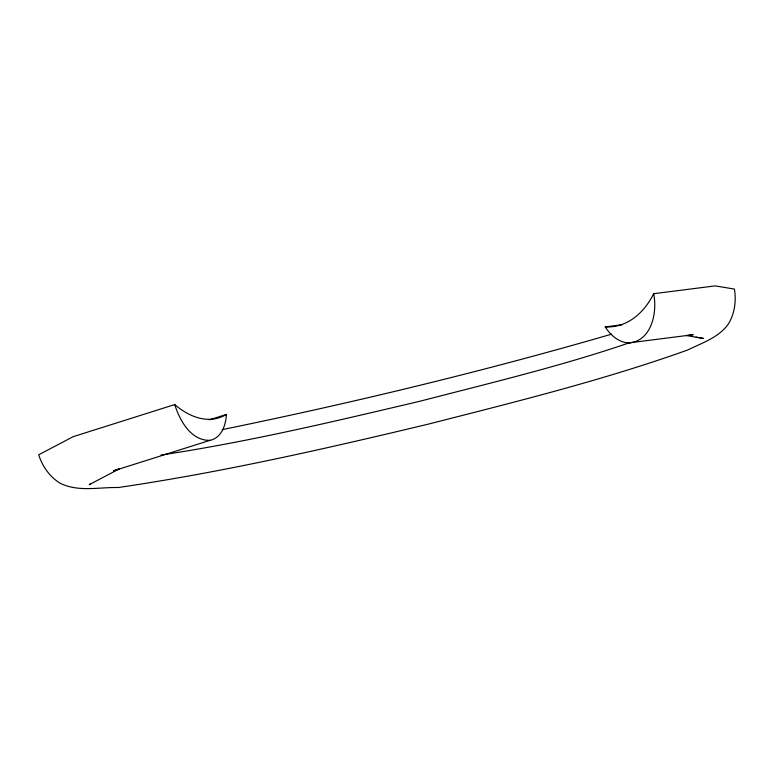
<?xml version="1.0" encoding="UTF-8"?>
<svg xmlns="http://www.w3.org/2000/svg" width="774" height="774" viewBox="0 0 774 774"><rect width="100%" height="100%" fill="white"/><g stroke="black" fill="none" stroke-linecap="round" stroke-linejoin="round"><path stroke-width="1.16" d="M209.28 419.837L226.395 414.429C225.873 424.897 221.635 437.91 210.044 440.338L113.449 470.863L119.651 468.686L89.213 484.698L90.945 483.44M226.395 414.429A55.815 42.715 72.5 0 1 214.669 418.869C199.944 421.25 185.615 413.926 174.74 404.57L73.201 436.662L38.7 454.802C42.357 466.258 49.565 476.658 59.869 483.063C77.739 492.283 99.072 487.117 118.345 487.523C222.738 472.159 325.661 448.697 428.216 424.152C515.31 401.899 602.782 380.353 687.515 350.061C701.941 342.998 718.978 337.522 728.518 323.793C734.729 313.422 736.364 300.912 734.439 289.089L715.205 285.887L653.653 293.714C646.667 307.888 635.019 320.755 619.461 325.293A55.815 48.859 82.8 0 1 605.21 326.909C610.415 335.026 618.397 342.263 628.44 342.95L693.243 334.697L686.403 335.577L703.392 338.402L696.087 337.193M630.2 342.505C561.382 366.131 490.464 382.927 420.108 401.193C334.242 421.414 248.309 441.954 160.992 455.035M611.576 334.165C483.179 371.462 353.05 402.77 222.09 429.676M628.44 342.95C651.573 341.537 657.561 312.435 653.653 293.714M605.21 326.918L621.919 324.79M210.044 440.338C190.868 440.851 179.742 420.534 174.74 404.57"/></g></svg>
